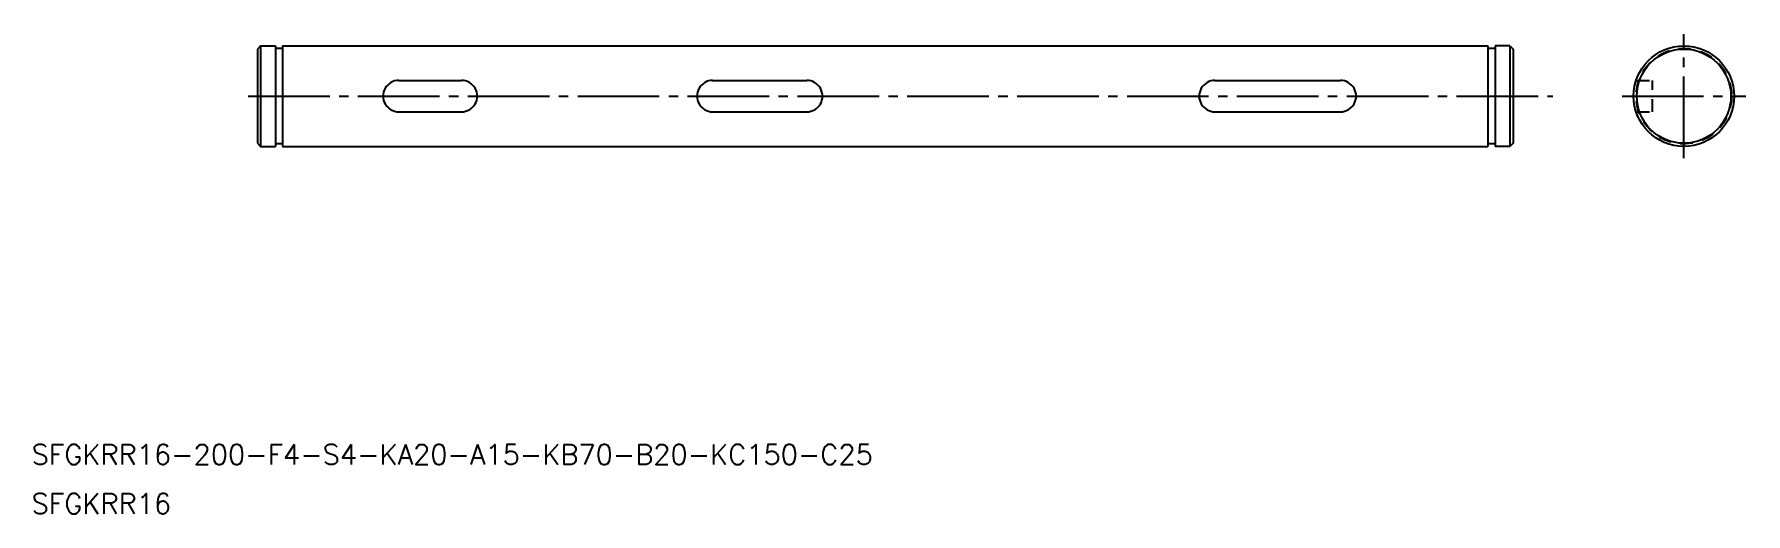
# Model space of a CAD drawing. Extents: x 45 to 318, y -64 to 12.
import ezdxf

# ---------------------------------------------------------------- set-up
doc = ezdxf.new("R2010")
doc.units = 0
doc.linetypes.add('CENTER', pattern=[17.5, 13, -1.5, 1.5, -1.5])
doc.linetypes.add('DASHED', pattern=[3.5, 2, -1.5])
doc.layers.get('0').update_dxf_attribs({"linetype": 'CONTINUOUS'})
doc.layers.add('CENTER', color=1, linetype='CENTER')
doc.styles.get("Standard").update_dxf_attribs({"font": 'txt.shx', "bigfont": '@extfont2.shx'})

msp = doc.modelspace()

# ---------------------------------------------------------------- linework, layer by layer
at = {"color": 7, "linetype": 'CONTINUOUS'}
for p, q in [((81.44, 10.17), (80.94, 9.67)), ((80.94, 9.67), (80.94, -5.33)), ((81.44, 10.17), (81.44, -5.83)), ((81.44, 10.17), (83.79, 10.17)), ((83.79, 10.17), (83.79, -5.83)), ((84.94, 9.77), (83.79, 9.77)), ((84.94, 10.17), (276.94, 10.17)), ((84.94, 10.17), (84.94, -5.83)), ((276.94, 10.17), (276.94, -5.83)), ((278.09, 9.77), (276.94, 9.77)), ((278.09, 10.17), (278.09, -5.83)), ((280.44, 10.17), (278.09, 10.17)), ((280.44, 10.17), (280.44, -5.83)), ((280.44, 10.17), (280.94, 9.67)), ((280.94, 9.67), (280.94, -5.33)), ((103.44, 4.67), (113.44, 4.67)), ((153.44, 4.67), (168.44, 4.67)), ((233.44, 4.67), (253.44, 4.67)), ((103.44, -0.33), (113.44, -0.33)), ((153.44, -0.33), (168.44, -0.33)), ((233.44, -0.33), (253.44, -0.33)), ((80.94, -5.33), (81.44, -5.83)), ((84.94, -5.43), (83.79, -5.43)), ((278.09, -5.43), (276.94, -5.43)), ((280.94, -5.33), (280.44, -5.83)), ((81.44, -5.83), (83.79, -5.83)), ((84.94, -5.83), (276.94, -5.83)), ((280.44, -5.83), (278.09, -5.83))]:
    msp.add_line(p, q, dxfattribs=at)
at = {"color": 3, "linetype": 'DASHED'}
for p, q in [((300.64, 4.67), (303.14, 4.67)), ((303.14, -0.33), (303.14, 4.67)), ((300.64, -0.33), (303.14, -0.33))]:
    msp.add_line(p, q, dxfattribs=at)
at = {"color": 7, "linetype": 'CONTINUOUS'}
for radius in [8, 7.5]:
    msp.add_circle((308.14, 2.17), radius, dxfattribs=at)
at = {"color": 3, "linetype": 'DASHED'}
msp.add_circle((308.14, 2.17), 7.6, dxfattribs=at)
at = {"color": 7, "linetype": 'CONTINUOUS'}
for centre, start, end in [((103.44, 2.17), 89.9874, 270), ((113.44, 2.17), 270, 90.0126), ((153.44, 2.17), 89.9874, 270), ((168.44, 2.17), 270, 90.0126), ((233.44, 2.17), 89.9874, 270), ((253.44, 2.17), 270, 90.0126)]:
    msp.add_arc(centre, 2.5, start, end, dxfattribs=at)
at = {"layer": 'CENTER', "color": 1, "linetype": 'CENTER'}
for p, q in [((308.14, -7.69), (308.14, 12.03)), ((79.44, 2.17), (287.25, 2.17)), ((298.29, 2.17), (318, 2.17))]:
    msp.add_line(p, q, dxfattribs=at)

# ---------------------------------------------------------------- texts
for s, p in [('SFGKRR16-200-F4-S4-KA20-A15-KB70-B20-KC150-C25', (44.97, -56.49)), ('SFGKRR16', (44.97, -64.32))]:
    msp.add_text(s, height=3.2).set_placement(p)

doc.saveas('drawing.dxf')
